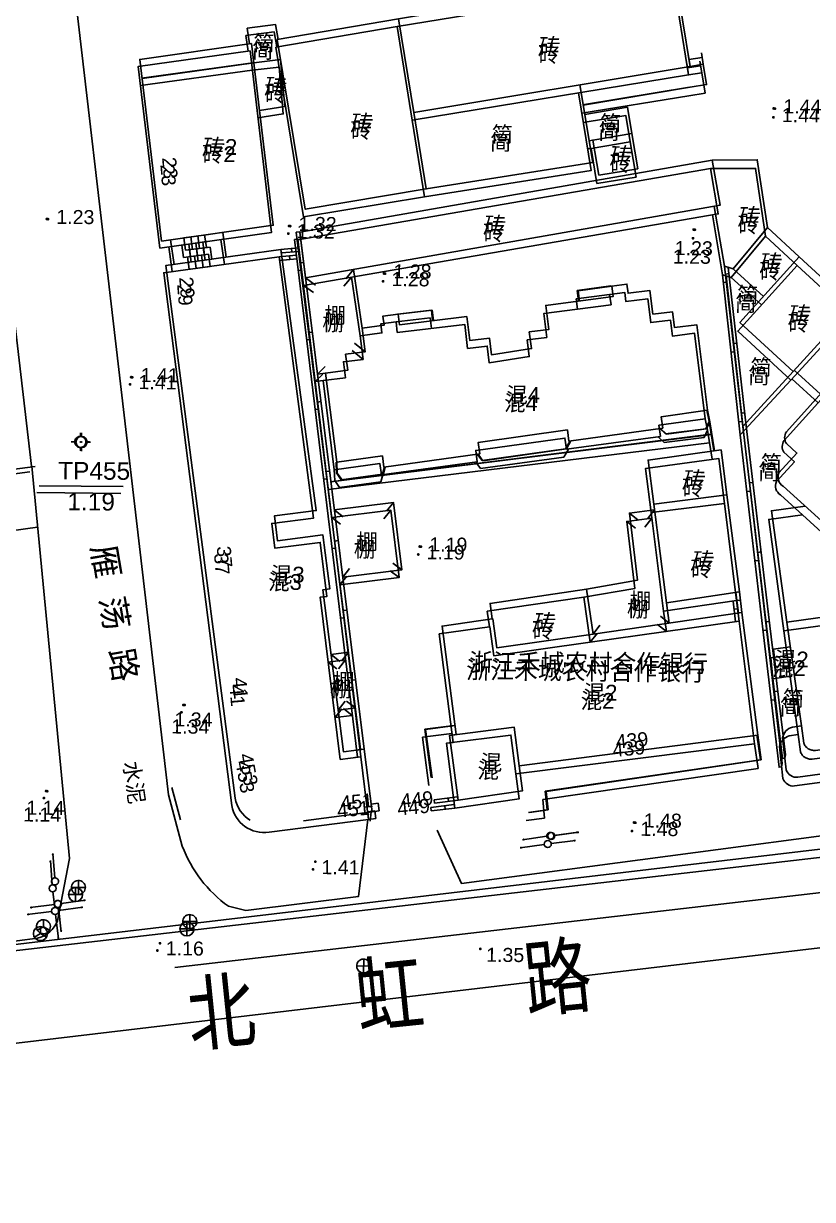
# Model space of a CAD drawing. Header units: millimetres. Extents: x 2463 to 59352, y -11079 to 11941.
# Drawn here: x 6388.3 to 6444.7, y 1627.3 to 1711.2 of the extents above; entities that cross this region are included whole.
import ezdxf
from ezdxf.enums import TextEntityAlignment as Align

# ---------------------------------------------------------------- set-up
doc = ezdxf.new("R2010")
doc.units = ezdxf.units.MM
doc.header["$LTSCALE"] = 10
for name, pattern in [('ACAD_ISO04W100', [30, 24, -3, 0, -3]), ('DASH', [0.35, 0.25, -0.1]), ('DASHDOT', [1, 0.5, -0.25, 0, -0.25]), ('X5', [3, 2, -1])]:
    doc.linetypes.add(name, pattern=pattern)
for name, color, linetype in [('1：500地形', 8, 'Continuous'), ('RD-侧石线', 5, 'Continuous'), ('RD-红线', 7, 'Continuous'), ('消防道路', 30, 'Continuous'), ('路名', 7, 'Continuous')]:
    doc.layers.add(name, color=color, linetype=linetype)
doc.layers.add('RD-中线', color=7, linetype='DASHDOT', lineweight=0, true_color=0xfe0b0b)
doc.styles.add('DIMST', font='', dxfattribs={"width": 0.8})
doc.styles.get("Standard").update_dxf_attribs({"font": 'arial.ttf'})
doc.styles.get('DIMST').set_extended_font_data('SimSun')
doc.linetypes.add('10422', pattern='A,2,[150,AAA.SHX,S=1,R=0,X=0,Y=1],2,[177,AAA.SHX,S=1,R=0,X=0,Y=0.8],1e-09', length=4.000000001)
doc.linetypes.add('444', pattern='A,4.5,[145,AAA.SHX,S=1,R=0,X=0,Y=1],4.5,-0.5,[146,AAA.SHX,S=1,R=0,X=0,Y=0],-0.5', length=10)

# ---------------------------------------------------------------- blocks, each defined once
blk = doc.blocks.new('110103100')
for p, q in [((-1.3, 0), (-0.8, 0)), ((0, 1.3), (0, 0.8000000000000002)), ((1.3, 0), (0.8000000000000002, 0)), ((0, -1.3), (0, -0.8))]:
    blk.add_line(p, q)
blk.add_circle((0, 0), 0.8)
blk.add_point((0, 0))
blk = doc.blocks.new('720100000')
at = {"const_width": 0.2}
blk.add_lwpolyline([(-0.1, 0, 1), (0.1, 0, 1)], format="xyb", close=True, dxfattribs=at)
blk = doc.blocks.new('520101003')
at = {"linetype": 'Continuous'}
blk.add_line((0.5, 0), (4, 0), dxfattribs=at)
at = {"linetype": 'Continuous', "const_width": 0.15, "flags": 128}
blk.add_lwpolyline([(3.774999999999999, 0, 1), (3.924999999999998, 0, 1)], format="xyb", close=True, dxfattribs=at)
blk = doc.blocks.new('520106000')
at = {"linetype": 'Continuous'}
blk.add_circle((0, 0), 0.5, dxfattribs=at)
blk = doc.blocks.new('510301000')
at = {"linetype": 'Continuous'}
blk.add_circle((0, 0), 0.5, dxfattribs=at)
blk = doc.blocks.new('544101000')
for p, q in [((-1, 0), (1, 0)), ((-9e-16, -1), (-9e-16, 1))]:
    blk.add_line(p, q)
blk.add_circle((0, 0), 1)
blk = doc.blocks.new('520105100')
for q in [(-0.8660254037844384, -0.4999999999999998), (0, 1), (0.8660254037844384, -0.5)]:
    blk.add_line((0, 0), q)
blk.add_circle((0, 0), 1)

msp = doc.modelspace()

# ---------------------------------------------------------------- linework, layer by layer
at = {"layer": '1：500地形', "color": 251, "linetype": 'Continuous'}
for p, q in [((6388.929111397507, 1679.624819639494), (6381.149904259919, 1745.797058757749)), ((6435.709534898198, 1708.358496081439), (6435.840119792354, 1707.539553596062)), ((6435.761386703847, 1708.033315808867), (6436.704262460205, 1708.183662601636)), ((6436.782995608375, 1707.68990038883), (6436.652410654557, 1708.508842873742)), ((6435.840119792354, 1707.539553596062), (6436.782995608375, 1707.68990038883)), ((6399.659807115126, 1695.394846660905), (6401.420995085822, 1695.639077519887)), ((6400.278198846705, 1694.57533518633), (6400.155030578639, 1695.463521229924)), ((6400.774264088688, 1694.637939328682), (6400.650253982489, 1695.532195798942)), ((6401.270329271125, 1694.700543471035), (6401.145477446002, 1695.60087036796)), ((6407.689613852855, 1695.784771243465), (6407.937924923348, 1695.813781861105)), ((6399.782133603499, 1694.512730567139), (6399.659807115126, 1695.394846660905)), ((6401.546315255315, 1694.735373393987), (6399.782133603499, 1694.512730567139)), ((6400.554184830953, 1694.610165108816), (6400.675301079262, 1693.736776386277)), ((6401.050250013273, 1694.672769251169), (6401.17058867324, 1693.804988255613)), ((6401.546315255315, 1694.735373393987), (6401.66587626716, 1693.873200125416)), ((6407.340466861469, 1694.618851539568), (6407.362767939079, 1694.369848282431)), ((6401.66587626716, 1693.873200125416), (6399.904460151361, 1693.630614473373)), ((6400.058119587748, 1694.547560490091), (6400.180013485342, 1693.66856451694)), ((6407.957997047955, 1693.582192786393), (6408.206308118506, 1693.611203404032)), ((6411.776699631098, 1693.104687956516), (6411.218394565427, 1692.45263458917)), ((6408.340274304532, 1692.511763700173), (6409.050203253895, 1692.007626041659)), ((6438.336169052609, 1692.719059253466), (6438.584661891424, 1692.746469130629)), ((6408.56277908935, 1688.618842309696), (6408.811090158679, 1688.647852450498)), ((6412.594518365544, 1687.237129494903), (6411.820417307756, 1687.86164604582)), ((6438.884370048561, 1687.749202705343), (6439.132862887434, 1687.776612582506)), ((6409.175680545946, 1685.655716897343), (6409.719313979704, 1686.179322570451)), ((6409.167561129581, 1683.655491356161), (6409.41587225962, 1683.684501973801)), ((6439.432571043408, 1682.779345680849), (6439.681063883503, 1682.806756034382)), ((6391.627164836364, 1651.612106560153), (6388.952599748593, 1679.624561969546)), ((6409.772343230581, 1678.692140879464), (6410.020654299793, 1678.721151020267)), ((6440.004403162429, 1677.812166035996), (6440.252731085029, 1677.841032128204)), ((6389.291712872657, 1677.729860865866), (6395.291439436291, 1677.672578702104)), ((6414.5815590781, 1676.473093465791), (6414.088216057486, 1675.843321689294)), ((6410.357298051795, 1675.958369446342), (6410.987252642955, 1675.465259484836)), ((6431.426661882755, 1675.670236843527), (6432.056616533462, 1675.177126882021)), ((6433.216121334031, 1675.895454086718), (6432.722778313475, 1675.265682309755)), ((6410.377125270696, 1673.728789926396), (6410.625436399629, 1673.757800067198)), ((6440.581727567334, 1672.845607815665), (6440.830055491157, 1672.874474384245)), ((6415.164618851299, 1671.65830772685), (6414.534846955883, 1672.151650866383)), ((6410.943924569207, 1671.144017944467), (6411.437034292177, 1671.773972476256)), ((6439.341062173453, 1669.431593418942), (6439.092708015787, 1669.402954369672)), ((6410.981907370473, 1668.765438972861), (6411.230218441024, 1668.794449590501)), ((6434.255857840444, 1667.813772410975), (6433.626085945029, 1668.307115550973)), ((6441.159051973462, 1667.879050071706), (6441.407379837679, 1667.907916640752)), ((6428.814023805522, 1667.04414831929), (6429.307133528493, 1667.674102851544)), ((6410.102987284861, 1665.634811442234), (6410.733435128439, 1665.142332493682)), ((6411.344933367016, 1665.786142056697), (6410.851823644103, 1665.156187524442)), ((6411.586593983202, 1663.802871712373), (6411.835000540801, 1663.831098637433)), ((6441.744080969862, 1662.913394612149), (6441.992360780396, 1662.94267138688)), ((6410.594754099411, 1661.66515613895), (6411.087233107626, 1662.295603922457)), ((6411.828752112082, 1661.81551786501), (6411.198797520979, 1662.308627826516)), ((6412.008539825301, 1658.817365626228), (6412.256850954176, 1658.846375767031)), ((6442.486618702214, 1658.144623903447), (6442.529089767633, 1658.390990126767)), ((6417.455730853517, 1655.004675619193), (6417.425076538786, 1655.252789237426)), ((6418.465568015092, 1655.129440435097), (6418.434913699139, 1655.377553576027)), ((6390.7757365694, 1647.172033046727), (6391.627164836364, 1651.612106560153)), ((6375.077888835078, 1644.07158192562), (6389.3578286914, 1645.931513169669))]:
    msp.add_line(p, q, dxfattribs=at)
at = {"layer": '1：500地形', "color": 8, "linetype": 'Continuous'}
for p, q in [((6435.812974257193, 1708.961676653364), (6435.94564750101, 1708.143069948424)), ((6436.888136738768, 1708.29582108453), (6436.755463495125, 1709.114427789469)), ((6435.865655271658, 1708.636629715451), (6436.80814450959, 1708.789380851091)), ((6435.94564750101, 1708.143069948424), (6436.888136738768, 1708.29582108453)), ((6407.825213985374, 1696.31652705174), (6408.07345028085, 1696.346170627401)), ((6399.796427906813, 1695.906123558414), (6401.556987196936, 1696.154845576157)), ((6399.921003873607, 1695.024322350399), (6399.796427906813, 1695.906123558414)), ((6400.416907801615, 1695.088191702851), (6400.291474569503, 1695.976060995255)), ((6400.91281172968, 1695.152061054838), (6400.786521232369, 1696.045998433028)), ((6401.40871565763, 1695.21593040729), (6401.281567895059, 1696.115935869404)), ((6401.684611899169, 1695.25146413304), (6399.921003873607, 1695.024322350399)), ((6400.196900115088, 1695.059856076614), (6400.32103549308, 1694.181173541938)), ((6400.692804043154, 1695.123725428601), (6400.816147494161, 1694.250648487248)), ((6401.188707971161, 1695.187594781053), (6401.311259495067, 1694.320123432559)), ((6401.684611899169, 1695.25146413304), (6401.80637149609, 1694.389598378335)), ((6407.479041869026, 1695.149720509426), (6407.501977944836, 1694.900774860178)), ((6401.80637149609, 1694.389598378335), (6400.045579840402, 1694.142521143314)), ((6408.099214033895, 1694.114640399703), (6408.347450329371, 1694.144283975829)), ((6408.484220243265, 1693.045189835486), (6409.1954326836, 1692.542864406836)), ((6411.91912210014, 1693.646876736433), (6411.362481940569, 1692.99340148911)), ((6438.47948869088, 1693.328989838605), (6438.727910807678, 1693.357033587881)), ((6408.716653300073, 1689.152848290169), (6408.964889595607, 1689.182491866761)), ((6412.751903558763, 1687.781423122977), (6411.976212201089, 1688.403963246272)), ((6439.040363682465, 1688.36054750288), (6439.288785799146, 1688.388591252622)), ((6409.337110325783, 1686.19129583601), (6409.879406473805, 1686.716286450048)), ((6409.334092566192, 1684.191056181566), (6409.582328861668, 1684.220699757692)), ((6439.601238673933, 1683.392105167155), (6439.849660790731, 1683.420148916897)), ((6409.951531832312, 1679.229264072032), (6410.199768127846, 1679.258907648624)), ((6389.473422444049, 1678.214751136844), (6395.473275586353, 1678.172771718708)), ((6440.18573786141, 1678.426399854832), (6440.433991320404, 1678.455899347906)), ((6414.766391807208, 1677.022490370442), (6414.274656620199, 1676.391462236532)), ((6410.543457288617, 1676.49699362822), (6411.174667534624, 1676.005492228438)), ((6431.613487534896, 1676.262599891872), (6432.244697780961, 1675.771098493022)), ((6433.402366712371, 1676.492380789836), (6432.910631525361, 1675.861352655926)), ((6410.568971098432, 1674.267471962963), (6410.817207393908, 1674.297115539555)), ((6440.775727715956, 1673.461330674012), (6441.023981174892, 1673.490830167086)), ((6411.142361067499, 1671.684154200722), (6411.633862466582, 1672.315364446846)), ((6415.361729907892, 1672.209207234793), (6414.730701773924, 1672.700942422152)), ((6439.543773911051, 1670.044162886106), (6439.295493559186, 1670.014890597091)), ((6411.186410364668, 1669.305679853895), (6411.434646660144, 1669.335323430021)), ((6434.462712375245, 1668.413377171271), (6433.831684241277, 1668.905112358165)), ((6429.022859001156, 1667.629876023513), (6429.514360400239, 1668.261086269637)), ((6441.365717570387, 1668.496261493192), (6441.613971029381, 1668.5257609858)), ((6410.315477894359, 1666.172820754238), (6410.947179746787, 1665.681951352284)), ((6411.557033969179, 1666.327318455447), (6411.065532570212, 1665.696108209324)), ((6411.803752207286, 1664.344670647644), (6412.052085926263, 1664.373531321418)), ((6441.963409703605, 1663.532114019041), (6442.211614036323, 1663.562024037708)), ((6410.81736783797, 1662.204432355595), (6411.308237239749, 1662.836134208255)), ((6412.050978345478, 1662.357941319589), (6411.419768099471, 1662.849442718905)), ((6412.238412335604, 1659.360257108119), (6412.486648631197, 1659.38990068378)), ((6442.718107895258, 1658.765252942108), (6442.759950503447, 1659.011726462637)), ((6417.695309990408, 1655.561472704523), (6417.664022997868, 1655.809507225995)), ((6418.704825642491, 1655.688812674378), (6418.67353865001, 1655.936847196315))]:
    msp.add_line(p, q, dxfattribs=at)
at = {"layer": '1：500地形', "color": 251, "linetype": 'Continuous', "flags": 128}
for points in [[(6479.926219319897, 1768.939484397304), (6473.950980164607, 1768.304478333221), (6456.94396551393, 1766.079743145388), (6429.992825131894, 1762.422879263648), (6400.635531645765, 1758.551977229194), (6394.933329657973, 1757.196354508289, 0.2615331130511184), (6387.959686822231, 1748.049514973891), (6398.703913337698, 1656.160752280039)], [(6398.703913337698, 1656.160752280039), (6399.685982194294, 1652.497209438478, 0.1467089283257595), (6402.984092893401, 1648.198526291066), (6404.22841065252, 1647.91163357569), (6412.280326306327, 1648.911807385162), (6412.935230511155, 1654.388841009122)]]:
    msp.add_lwpolyline(points, format="xyb", dxfattribs=at)
at = {"layer": '1：500地形', "color": 8, "linetype": 'Continuous', "flags": 128}
for points in [[(6415.135244717561, 1711.549256745149), (6434.861426262507, 1714.832819518057), (6435.94564750101, 1708.143069948424), (6416.219535350772, 1704.859079002757)], [(6404.486107725565, 1709.75088210486), (6404.327955236631, 1710.87035208976), (6406.353836749944, 1711.132184277643), (6406.537171621023, 1710.068585140054)], [(6404.788597433801, 1708.39415814018), (6406.702820091365, 1708.627391003893), (6407.012910673484, 1705.280429791082), (6405.196181084701, 1705.001731184666)], [(6436.888136738768, 1708.29582108453), (6437.123340608467, 1706.844590531551), (6435.965249864183, 1706.656896422972)], [(6416.219535350772, 1704.859079002757), (6417.104026602845, 1699.401682705507), (6429.002532937537, 1701.290480207541), (6428.079725100282, 1706.833556054515)], [(6428.43150564717, 1704.720498303306), (6431.477929540766, 1705.227665068471), (6431.792003887678, 1703.349013864883)], [(6429.00150252713, 1702.882495710515), (6428.74429787163, 1702.841633652692)], [(6441.46835765787, 1696.648148568702), (6440.745183611203, 1701.48532670213), (6437.528954477895, 1701.463828747981)], [(6439.016595368304, 1693.68923007127), (6438.415995423771, 1693.89143715974), (6437.668732809749, 1698.157399632391)], [(6402.829250348763, 1694.533130452392), (6402.579731063715, 1696.299333137349)], [(6407.825213985374, 1696.31652705174), (6412.421288896965, 1659.382095636223)], [(6408.07345028085, 1696.346170627401), (6412.669525192441, 1659.411739211884)], [(6443.733825949226, 1694.563247031421), (6441.46835765787, 1696.648148568702), (6439.016595368304, 1693.68923007127), (6441.185962581339, 1691.734956956823)], [(6399.101453717305, 1694.007462648564), (6398.852069418093, 1695.772709846851)], [(6407.964840316245, 1695.194478512165), (6406.734543732457, 1695.081127763615)], [(6407.995727644216, 1694.946265434735), (6406.767978427264, 1694.833149382268)], [(6438.415995423771, 1693.89143715974), (6439.707012064844, 1682.455124553648), (6441.402239025485, 1668.188914595527), (6442.540196920951, 1658.745721659978), (6442.718107895258, 1658.765252942108)], [(6438.677523056891, 1693.803387299069), (6439.955351986138, 1682.483896422555), (6441.650468090987, 1668.218619372585), (6442.759950503447, 1659.011726462637)], [(6411.921418190906, 1693.647278939263), (6412.537862773434, 1689.468316127901)], [(6409.907254204127, 1686.262243833748), (6409.337110325783, 1686.19129583601)], [(6439.707012064844, 1682.455124553648), (6443.306670922642, 1686.380248611682)], [(6445.251910249617, 1684.754902319872), (6443.383371183505, 1686.463883770053)], [(6433.35056592533, 1676.895657781401), (6432.945986561275, 1680.04536955746), (6438.167232258451, 1680.77685665235), (6438.583790510866, 1677.567863629089)], [(6410.543457288617, 1676.49699362822), (6414.766391807208, 1677.022490370442), (6415.361729907892, 1672.209207234793), (6411.142361067499, 1671.684154200722)], [(6428.559521006044, 1670.84683462361), (6432.203056669359, 1671.482357927487), (6431.613487534896, 1676.262599891872), (6433.402366712371, 1676.492380789836)], [(6421.823989581057, 1668.714607268461), (6421.664196272586, 1669.82405320963), (6428.559521006044, 1670.84683462361), (6429.022859001156, 1667.629876023513)], [(6439.400463590779, 1669.124560631235), (6439.226863662394, 1670.596992485114)], [(6439.647991838488, 1669.160212082212), (6439.474295292721, 1670.633463421726)], [(6434.253783701484, 1669.863970260956), (6434.462712375245, 1668.413377171271)], [(6419.37783607733, 1655.77370598808), (6418.776168750805, 1660.397028757148), (6419.251021663515, 1660.458824892883), (6418.243742368797, 1668.198944877257), (6421.823989581057, 1668.714607268461), (6421.852467262275, 1668.718708903883), (6422.151828398028, 1666.640242664964), (6429.022859001156, 1667.629876023513), (6439.647991838488, 1669.160212082212)], [(6439.647991838488, 1669.160212082212), (6440.776889654897, 1660.423099817597), (6423.743006052946, 1658.222199404036), (6423.973593319215, 1656.437567700521), (6419.37783607733, 1655.77370598808)], [(6410.315477894359, 1666.172820754238), (6411.557033969179, 1666.327318455447)], [(6443.311413801248, 1665.239911203627), (6442.063400007233, 1665.065212280379), (6441.915828763422, 1666.55628126802), (6443.10386684575, 1666.722584697773)], [(6412.050978345478, 1662.357941319589), (6410.81736783797, 1662.204432355595)], [(6418.776168750805, 1660.397028757148), (6423.385059313356, 1660.992530603782), (6423.743006052247, 1658.222199404036)], [(6417.664022997868, 1655.809507225995), (6419.34654908479, 1656.021740509552)], [(6417.695309990408, 1655.561472704523), (6419.37783607733, 1655.77370598808)]]:
    msp.add_lwpolyline(points, dxfattribs=at)
at = {"layer": '1：500地形', "color": 251, "linetype": 'Continuous', "flags": 128}
for points in [[(6415.03847228116, 1710.998807068803), (6434.772964477104, 1714.232046956551), (6435.840119792354, 1707.539553596062), (6416.105695928478, 1704.305885331129)], [(6404.384783132091, 1709.227599188574), (6404.229486416358, 1710.347468890604), (6406.256029156068, 1710.604133343213), (6406.436650657708, 1709.540069830027)], [(6404.683811476252, 1707.870108137262), (6406.598622769206, 1708.098457852733), (6406.900175856108, 1704.750716860761), (6405.082741343331, 1704.476652589981)], [(6436.782995608375, 1707.68990038883), (6437.014497302154, 1706.238074982894), (6435.85593158033, 1706.053335066308)], [(6416.105695928478, 1704.305885331129), (6416.976265042586, 1698.846250953507), (6428.87955010569, 1700.704694937338), (6427.970883075644, 1706.250106214435)], [(6428.317273035444, 1704.136158247833), (6431.364980574786, 1704.635553404578), (6431.674262355869, 1702.756107216124)], [(6428.88258015775, 1702.296707691514), (6428.625272172592, 1702.256501751841)], [(6441.333493913497, 1696.030583874212), (6440.622659579067, 1700.869590584543), (6437.406386024175, 1700.85629586259)], [(6438.874192800171, 1693.077928305027), (6438.274110517204, 1693.281666766741), (6437.537730814745, 1697.549521039595)], [(6402.689117840464, 1694.014122770523), (6402.444104125929, 1695.780956092645)], [(6407.689613852855, 1695.784771243465), (6412.191471511704, 1658.838737543096)], [(6407.937924923348, 1695.813781861105), (6412.439782582196, 1658.867748160736)], [(6443.593637207437, 1693.939910977968), (6441.333493913497, 1696.030583874212), (6438.874192800171, 1693.077928305027), (6441.038568487247, 1691.118128727545)], [(6398.959992630962, 1693.497964421642), (6398.715111450789, 1695.26384229295)], [(6407.826377883992, 1694.662370241136), (6406.595796227079, 1694.552157610544)], [(6407.856632030134, 1694.41407932004), (6406.628598296289, 1694.304095182923)], [(6411.778996754178, 1693.1050844685), (6412.384780733179, 1688.924562826176)], [(6438.274110517204, 1693.281666766741), (6439.535954295456, 1681.842098312341), (6441.194789410425, 1667.571611245052), (6442.308658449825, 1658.12554655539), (6442.486618702214, 1658.144623903447)], [(6438.535412746745, 1693.192949975264), (6439.784366823822, 1681.870237007161), (6441.443093426615, 1667.600682916474), (6442.529089767633, 1658.390990126767)], [(6409.746003581766, 1685.725210558046), (6409.175680545946, 1685.655716897343)], [(6439.535954295456, 1681.842098312341), (6443.145612612863, 1685.758028673363)], [(6445.086700105081, 1684.127726502606), (6443.222525914114, 1685.841467787401)], [(6433.165349310586, 1676.298862209898), (6432.76880466394, 1679.449595418648), (6437.991899038114, 1680.167763444484), (6438.400271307824, 1676.957718104944)], [(6410.357298051795, 1675.958369446342), (6414.5815590781, 1676.473093465791), (6415.164618851299, 1671.65830772685), (6410.943924569207, 1671.144017944467)], [(6428.358892234597, 1670.262278252636), (6432.004036963483, 1670.888506437541), (6431.426661882755, 1675.670236843527), (6433.216121334031, 1675.895454086718)], [(6421.617944405445, 1668.147236821131), (6421.460981336279, 1669.257086728123), (6428.358892234597, 1670.262278252636), (6428.814023805522, 1667.04414831929)], [(6439.195406878514, 1668.512359814142), (6439.025562994679, 1669.985229375661)], [(6439.443025263465, 1668.54737991456), (6439.273086820702, 1670.021069405955)], [(6434.050629631472, 1669.264893776626), (6434.255857840444, 1667.813772410975)], [(6419.138792769607, 1655.212616978568), (6418.548919320778, 1659.837459221837), (6419.023928281242, 1659.898044039384), (6418.036393680815, 1667.640707630087), (6421.617944405445, 1668.147236821131), (6421.646432468408, 1668.151265877654), (6421.940491428455, 1666.072043110506), (6428.814023805522, 1667.04414831929), (6439.443025263465, 1668.54737991456)], [(6439.443025263465, 1668.54737991456), (6440.549635153178, 1659.807416791917), (6423.510193503318, 1657.64996872319), (6423.736228237134, 1655.864754658547), (6419.138792769607, 1655.212616978568)], [(6443.096436455178, 1664.617748167255), (6441.84798112701, 1664.446232633554), (6441.704213388295, 1665.937673441489), (6442.892671756303, 1666.100946029072)], [(6410.102987284861, 1665.634811442234), (6411.344933367016, 1665.786142056697)], [(6417.890650091316, 1653.632460788247), (6419.619424654609, 1649.829782980849), (6463.835396106502, 1655.690919434075), (6463.911346821204, 1657.96841534542), (6468.772996665592, 1659.24988921255), (6468.501380079748, 1661.951658493263)], [(6411.828752112082, 1661.81551786501), (6410.594754099411, 1661.66515613895)], [(6418.548919320778, 1659.837459221837), (6423.159313714221, 1660.42120378919), (6423.510193503318, 1657.64996872319)], [(6417.425076538786, 1655.252789237426), (6419.108138453712, 1655.460730119963)], [(6417.455730853517, 1655.004675619193), (6419.138792769607, 1655.212616978568)], [(6390.450687985956, 1649.233071591128), (6390.576432295175, 1648.114136614726)]]:
    msp.add_lwpolyline(points, dxfattribs=at)
at = {"layer": '1：500地形', "color": 8, "linetype": 'Continuous', "flags": 128}
for points in [[(6406.466312500388, 1710.05637100095), (6408.469672866197, 1697.95205808187), (6417.104026602845, 1699.401682705507), (6416.219535350772, 1704.859079002757), (6415.135024495919, 1711.55061553361)], [(6398.208537659581, 1695.681795262155), (6396.651190570587, 1708.644008615875), (6404.623265586824, 1709.770259004441), (6406.180612675818, 1696.80804564979)], [(6429.421120673915, 1700.3725290614), (6432.211459787943, 1700.840017701854), (6431.792003887678, 1703.349013864883), (6429.00150252713, 1702.882495710515)], [(6408.078567759339, 1696.305046154541), (6437.528954477895, 1701.463828747981), (6438.09505568506, 1698.232078007777), (6408.484220243265, 1693.045189835486)], [(6447.58027119373, 1691.040248879121), (6443.306670922642, 1686.380248611682), (6439.503869884387, 1689.867727284674), (6443.733825949226, 1694.563247031421)], [(6437.200958732372, 1683.599686344509), (6436.426636814927, 1689.702253310365), (6434.836792157877, 1689.500526468159), (6434.692158251741, 1690.640411673003), (6433.292719648018, 1690.462844431755), (6433.078678862572, 1692.149737436679), (6431.517165635627, 1691.951605417189), (6431.433846666101, 1692.608256842364), (6430.350816667518, 1692.464830826857), (6430.449552265143, 1691.719264455494), (6425.643031511021, 1691.082735345122), (6425.86861998556, 1689.379285075591), (6424.468787435182, 1689.193904794176), (6424.626029287088, 1688.006549477001), (6421.757408857027, 1687.567458077223), (6421.613127777209, 1688.756457917281), (6420.211356416725, 1688.586357738246), (6420.00436223313, 1690.2921673375), (6415.191184303754, 1689.708104593103), (6415.100587058494, 1690.454703596775), (6414.016057030911, 1690.323099572101), (6414.099376000262, 1689.666448146925), (6412.537862773434, 1689.468316127901), (6412.751903558763, 1687.781423122977), (6411.352464954982, 1687.603855881263), (6411.497098861119, 1686.463970676419), (6409.907254204127, 1686.262243833748), (6410.719347617096, 1679.88887595607), (6413.972821879755, 1680.344778206088), (6414.085970281654, 1679.537312541046), (6420.9307854893, 1680.487445569486), (6420.816398025929, 1681.303753599879), (6427.187419293188, 1682.196510910411), (6427.299457792922, 1681.396965886821), (6434.001039247583, 1682.336043875088), (6433.889000747849, 1683.135588898678)], [(6438.583790510866, 1677.567863629089), (6439.474295292721, 1670.633463421726), (6434.253783701484, 1669.863970260956), (6433.35056592533, 1676.895657781401)], [(6413.234864289903, 1654.941665352677), (6413.738460679919, 1655.025143949204), (6413.673170550699, 1655.555613739771), (6413.165339855217, 1655.491387385764)]]:
    msp.add_lwpolyline(points, close=True, dxfattribs=at)
at = {"layer": '1：500地形', "color": 251, "linetype": 'Continuous', "flags": 128}
for points in [[(6406.365760648014, 1709.528036526759), (6408.338242112981, 1697.418653340434), (6416.976265042586, 1698.846250953507), (6416.105695928478, 1704.305885331129), (6415.038255555586, 1711.00016614318)], [(6398.071349878011, 1695.174568997585), (6396.547068346672, 1708.14071246272), (6404.521989991395, 1709.24662599003), (6406.046271523957, 1696.280483002198)], [(6429.295795245767, 1699.78567922663), (6432.087317590458, 1700.24604953209), (6431.674262355869, 1702.756107216124), (6428.88258015775, 1702.296707691514)], [(6407.942937534392, 1695.772644418181), (6437.406386024175, 1700.85629586259), (6437.964242725198, 1697.623112104722), (6408.340274304532, 1692.511763700173)], [(6447.431084463346, 1690.407113986445), (6443.145612612863, 1685.758028673363), (6439.351718871711, 1689.255195234326), (6443.593637207437, 1693.939910977968)], [(6437.032828394937, 1682.993048215174), (6436.27407376611, 1689.097570125368), (6434.683719766823, 1688.899899047223), (6434.541993652967, 1690.040149510261), (6433.142106695015, 1689.86615211459), (6432.93236906265, 1691.553585445863), (6431.370355546331, 1691.359436926321), (6431.288711690433, 1692.016298869979), (6430.205319366391, 1691.875635234994), (6430.302153100873, 1691.129819799104), (6425.494024465881, 1690.505551692453), (6425.715267528461, 1688.801531816256), (6424.314966680688, 1688.61972248776), (6424.469179667563, 1687.431969961506), (6421.599448649127, 1687.000196203478), (6421.458200604686, 1688.189560298697), (6420.055999976556, 1688.023035704047), (6419.853357160437, 1689.729367836268), (6415.038705242247, 1689.157583165803), (6414.950012511023, 1689.904410860856), (6413.865150333879, 1689.775573289842), (6413.946794249439, 1689.118711345718), (6412.384780733179, 1688.924562826176), (6412.594518365544, 1687.237129494903), (6411.194631407592, 1687.063132099231), (6411.336357521448, 1685.922881636658), (6409.746003581766, 1685.725210558046), (6410.541838859472, 1679.349792222847), (6413.79646533754, 1679.797394552157), (6413.90755393429, 1678.989643340819), (6420.75477019491, 1679.922315275186), (6420.642465107465, 1680.738912130129), (6427.015742652033, 1681.615417251718), (6427.125741536353, 1680.815589149372), (6433.829696317758, 1681.737571251468), (6433.719697493043, 1682.537399353349)], [(6438.400271307824, 1676.957718104944), (6439.273086820702, 1670.021069405955), (6434.050629631472, 1669.264893776626), (6433.165349310586, 1676.298862209898)], [(6412.993718793996, 1654.396246712078), (6413.497526456749, 1654.478440351208), (6413.433589531547, 1655.00907496119), (6412.925596694027, 1654.946144032181)]]:
    msp.add_lwpolyline(points, close=True, dxfattribs=at)
at = {"layer": '1：500地形', "color": 8, "linetype": 'X5', "extrusion": (-0.02249646185367215, 0.003258727077910039, 0.9997416115686583), "flags": 128}
for points, elevation in [([(-2608.931097808344, 6092.19816391602), (-2606.697185962411, 6084.463534934127)], -133.7636578708428), ([(-2596.830903469014, 6119.779966209314), (-2596.159847891498, 6117.450740069322), (-2595.447768687296, 6117.652051735162)], -133.7636578708444), ([(-2592.655270503774, 6104.975432986456), (-2593.296016466067, 6107.340109539292), (-2592.570117349338, 6107.536803217395)], -133.7636578708428), ([(-2587.282116779748, 6124.679812864615), (-2586.945163800227, 6125.165050349531), (-2587.718159125251, 6127.948616987281), (-2588.256750988165, 6128.106613207691), (-2589.039364854184, 6127.830255584296)], -133.763657870845), ([(-2583.593790147915, 6112.060340850515), (-2583.181079215259, 6112.470894322408), (-2584.86363011166, 6118.245334856531), (-2585.477740842269, 6118.476829196651)], -133.7636578708429), ([(-2581.57048768408, 6102.15416330334), (-2580.814135537255, 6102.298705441594), (-2580.382175145606, 6102.70241352917), (-2581.203112725509, 6105.570227067295), (-2581.731582630783, 6105.627567797724)], -133.7636578708453), ([(-2566.614822099186, 6134.691839017956), (-2564.892040704285, 6135.203644475817), (-2560.468881772368, 6120.314909321375), (-2559.178035185229, 6120.639052945423), (-2556.966255157644, 6113.044799913712), (-2563.616958119058, 6111.164853075), (-2564.189584678719, 6113.207926767151)], -133.7636578708446)]:
    msp.add_lwpolyline(points, dxfattribs=dict(at, elevation=elevation))
at = {"layer": '1：500地形', "color": 8, "linetype": 'X5', "flags": 128}
for points in [[(6404.788597433801, 1708.39415814018), (6396.813609154111, 1707.292155618203)], [(6430.350816667518, 1692.464830826857), (6427.949447576511, 1692.134624091332), (6428.046596328002, 1691.401040217263)], [(6415.100587058494, 1690.454703596775), (6417.532695203643, 1690.749831633997), (6417.623292449136, 1690.003232631256)], [(6433.831139419026, 1682.312236182746), (6434.26305921926, 1681.90920018673), (6437.128689819396, 1682.275159560033), (6437.362266433689, 1682.785537816939), (6437.200958732372, 1683.599686344509)], [(6420.813260855766, 1680.471131902543), (6421.160407439778, 1680.003827166633), (6427.116411790515, 1680.841176062711), (6427.433553701996, 1681.415756454115)], [(6410.719347617096, 1679.88887595607), (6410.753966275983, 1679.119614915346), (6411.091578586349, 1678.63424090704), (6414.047458860297, 1679.035569707286), (6414.179968609564, 1679.550360506755)], [(6440.776889654897, 1660.423099817597), (6441.036430987386, 1658.644741345552), (6425.667383938709, 1656.401716099475), (6425.803123927997, 1655.077733978518), (6417.970234416864, 1653.977510406525), (6417.063149311378, 1660.829024589975), (6419.167210966089, 1661.10284175899)]]:
    msp.add_lwpolyline(points, dxfattribs=at)
at = {"layer": '1：500地形', "color": 251, "linetype": 'X5', "flags": 128}
for points in [[(6404.683811476252, 1707.870108137262), (6396.706038468898, 1706.78844971059)], [(6430.205319366391, 1691.875635234994), (6427.80311592555, 1691.551554420386), (6427.898393316633, 1690.817725012434)], [(6414.950012511023, 1689.904410860856), (6417.382865467373, 1690.193334733491), (6417.471558198538, 1689.446507038438)], [(6433.659736322154, 1681.714196925872), (6434.090626760184, 1681.310061010421), (6436.95718147894, 1681.668710221891), (6437.192059034105, 1682.178491054457), (6437.032828394937, 1682.993048215174)], [(6420.637204365836, 1679.906301375368), (6420.983157916258, 1679.438112469279), (6426.941278555578, 1680.260268125572), (6427.259884939152, 1680.83403736109)], [(6410.541838859472, 1679.349792222847), (6410.574495412091, 1678.580445278791), (6410.910868627749, 1678.094211817608), (6413.867762916345, 1678.488000283838), (6414.001585203079, 1679.002451273502)], [(6440.549635153178, 1659.807416791917), (6440.804639864278, 1658.028402062022), (6425.429921891513, 1655.824583152198), (6425.562284592046, 1654.500258995109), (6417.726614447167, 1653.420016975962), (6416.837007242519, 1660.273822597583), (6418.941760435324, 1660.542272541561)]]:
    msp.add_lwpolyline(points, dxfattribs=at)
at = {"layer": '1：500地形', "color": 8, "linetype": '10422', "extrusion": (-0.02249646185367215, 0.003258727077910039, 0.9997416115686583), "elevation": -133.7636578708441, "flags": 128}
msp.add_lwpolyline([(-2611.681257884198, 6123.301834994986), (-2609.325914997098, 6115.918985050294)], dxfattribs=at)
at = {"layer": '1：500地形', "color": 8, "linetype": '10422', "flags": 128}
msp.add_lwpolyline([(6435.965249864183, 1706.656896422972), (6428.320998647165, 1705.38428620983)], dxfattribs=at)
at = {"layer": '1：500地形', "color": 251, "linetype": '10422', "flags": 128}
msp.add_lwpolyline([(6435.85593158033, 1706.053335066308), (6428.208459419753, 1704.800225862191)], dxfattribs=at)
at = {"layer": '1：500地形', "color": 8, "linetype": 'Continuous', "flags": 128}
msp.add_lwpolyline([(6450.823988201419, 1670.741462313925), (6450.823988201419, 1670.741462313925, 0.1870221462139045), (6452.19589648393, 1670.715846180805), (6467.456450555563, 1687.566098770947, 0.3018333959989524), (6467.350086069522, 1688.51486617921), (6457.84770053279, 1697.211563145165, 0.4426301146232873), (6456.347925620708, 1697.106053842586), (6442.829311862793, 1682.058269451727, 0.3067305250357053), (6442.82554664041, 1681.234275627305), (6443.580279796939, 1680.543534810078), (6442.293866498252, 1679.137944253982, 0.3854717970318914), (6442.593516325027, 1678.18737563992)], format="xyb", close=True, dxfattribs=at)
at = {"layer": '1：500地形', "color": 251, "linetype": 'Continuous', "flags": 128}
for points in [[(6450.623018297922, 1670.10012029985), (6450.623018297922, 1670.10012029985, 0.1870221462139045), (6451.994856740146, 1670.071004938689), (6467.298338246504, 1686.882280394324, 0.3018333959989524), (6467.194393957006, 1687.831315713358), (6457.714220513679, 1696.552220888791, 0.4426301146232873), (6456.214181330901, 1696.450537091476), (6442.657231765073, 1681.437281333265, 0.3067305250357053), (6442.651364922147, 1680.613299589028), (6443.404333895627, 1679.920635911059), (6442.114339768044, 1678.518331014906, 0.3854717970318914), (6442.411564176002, 1677.567001095396)], [(6406.595796227079, 1694.552157610544), (6398.365599803774, 1693.418680081033), (6403.220852369357, 1655.399594024644, 0.410356906485308), (6405.886561809837, 1653.496374414191), (6412.993718793996, 1654.396246712078), (6412.43941159631, 1658.870742713456), (6410.963579238831, 1658.687914184649), (6409.530071136049, 1670.259523052611), (6410.013601760003, 1670.319423505925), (6409.536979321072, 1674.166830168926), (6406.291575938087, 1673.76478453016), (6406.072595001171, 1675.532449378055), (6409.061862627832, 1675.902764239703), (6406.595796227079, 1694.552157610544)]]:
    msp.add_lwpolyline(points, format="xyb", close=True, dxfattribs=at)
at = {"layer": '1：500地形', "color": 8, "linetype": 'Continuous', "flags": 128}
msp.add_lwpolyline([(6408.350128433116, 1654.310522307531), (6413.234864289903, 1654.941665352677), (6412.669146572271, 1659.414732920361), (6411.193785295562, 1659.228141056263), (6409.7307681689, 1670.796056029742), (6410.214144428466, 1670.857189583015), (6409.727710628564, 1674.703367965185), (6406.48334321115, 1674.293046390527), (6406.259854522681, 1676.060146790353), (6409.248167906628, 1676.438084704225), (6406.734543732457, 1695.081127763615), (6398.507265060764, 1693.92666223541), (6403.45947059538, 1655.920083524548, 0.2147939826463795), (6404.536957663166, 1654.337202075758, 0.2147939826463795)], format="xyb", dxfattribs=at)
at = {"layer": '1：500地形', "color": 8, "linetype": 'Continuous'}
msp.add_lwpolyline([(6442.857337415191, 1668.483741115202), (6443.89452215165, 1661.074303023872), (6443.259845009046, 1660.979741272406, 0.3135027767493914), (6442.557565665893, 1660.227636409347), (6442.809324576841, 1657.934357744996, 0.347311889943579), (6443.646899150483, 1657.412945918628), (6465.829889861257, 1660.439761208259, 0.1808294988188815), (6467.290075976374, 1661.071614334714), (6466.931202471229, 1666.37925513031), (6475.967820670661, 1673.868213103042), (6479.80828587324, 1673.778340821043), (6479.80828587324, 1673.778340821043, 0.3869962023533056), (6481.016287495879, 1674.631909845286), (6481.64795123329, 1693.590954413061, 0.420518844020147), (6480.847960558925, 1694.595576193073), (6478.973468225538, 1694.674693145678), (6478.973468225538, 1694.674693145678, 0.324821858396099), (6478.118542455692, 1693.973657534812), (6478.067941440417, 1693.745005972107), (6471.566136102165, 1693.938501041737, 0.4490429472153008), (6470.521115962796, 1692.938788128906), (6470.117628747046, 1677.486495608353), (6466.013675214113, 1671.712908482068), (6442.857337415191, 1668.483741115202)], format="xyb", dxfattribs=at)
at = {"layer": '1：500地形', "color": 251, "linetype": 'Continuous'}
for points in [[(6479.210209683604, 1693.94461228082), (6478.833449111409, 1693.961477150564), (6478.833449111409, 1693.961477150564, 0.324821858396099), (6477.97673810032, 1693.262624052708), (6477.925554067102, 1693.034102684707), (6471.424263384049, 1693.244180128799, 0.4490429472153008), (6470.376696880123, 1692.247135898919), (6469.933799435881, 1676.795922726282), (6465.81513357672, 1671.032821663544), (6442.650635050059, 1667.862725268938)], [(6442.650635050059, 1667.862725268938), (6443.668918434794, 1660.450666028895), (6443.034002150556, 1660.357723475789, 0.3135027767493914), (6442.329806801137, 1659.607412298565), (6442.575715852641, 1657.313498654292, 0.347311889943579), (6443.411957838312, 1656.78995224543), (6465.602596379498, 1659.760179768205, 0.1808294988188815), (6467.064389288224, 1660.388306612969), (6466.719054196003, 1665.696845471282), (6475.774743818301, 1673.162730930728), (6479.010993847829, 1673.078738947288)]]:
    msp.add_lwpolyline(points, format="xyb", dxfattribs=at)
at = {"layer": '1：500地形', "color": 251, "linetype": '444', "flags": 128}
for points in [[(6437.192059034105, 1682.178491054457), (6437.52565474107, 1680.103655490448)], [(6437.337507268445, 1681.273859405779), (6410.113806719341, 1677.956663991679)]]:
    msp.add_lwpolyline(points, dxfattribs=at)
at = {"layer": '1：500地形', "color": 8, "linetype": '444', "extrusion": (-0.02249646185367215, 0.003258727077910039, 0.9997416115686583), "flags": 128}
for points, elevation in [([(-2588.256750988165, 6128.106613207691), (-2586.252778503746, 6128.73932423219)], -133.7636578708441), ([(-2587.383016073637, 6128.382476133464), (-2580.129820726501, 6101.93394469874)], -133.7636578708453)]:
    msp.add_lwpolyline(points, dxfattribs=dict(at, elevation=elevation))
at = {"layer": '1：500地形', "color": 8, "linetype": '444', "flags": 128}
for points in [[(6437.362266433689, 1682.785537816939), (6437.701152972733, 1680.711559785885)], [(6437.510021457014, 1681.881280382519), (6410.294870078769, 1678.49466064375)]]:
    msp.add_lwpolyline(points, dxfattribs=at)
at = {"layer": '1：500地形', "color": 251, "linetype": 'Continuous'}
msp.add_lwpolyline([(6443.975553694445, 1676.144826597889), (6441.56851015668, 1675.815419135039), (6442.650635050059, 1667.862725268938)], dxfattribs=at)
at = {"layer": '1：500地形', "color": 8, "linetype": 'Continuous'}
msp.add_lwpolyline([(6444.161128035312, 1676.769194385857), (6441.754932515179, 1676.433648751938), (6442.857337415191, 1668.483741115202)], dxfattribs=at)
at = {"layer": '1：500地形', "color": 8, "linetype": 'X5', "flags": 128}
msp.add_lwpolyline([(6443.89452215165, 1661.074303023872), (6444.061776640565, 1659.852641829179, 0.347311889943579), (6444.899351214206, 1659.331230003276), (6467.201990723757, 1662.37437108148)], format="xyb", dxfattribs=at)
at = {"layer": '1：500地形', "color": 251, "linetype": 'X5', "flags": 128}
msp.add_lwpolyline([(6443.668918434794, 1660.450666028895), (6443.833056441132, 1659.228582151589, 0.347311889943579), (6444.669298426861, 1658.705035741796), (6466.979627011142, 1661.691283592843)], format="xyb", dxfattribs=at)
at = {"layer": '1：500地形', "color": 7, "linetype": 'Continuous', "flags": 128}
for points in [[(6398.940604863195, 1656.669718431664), (6399.562828095195, 1654.37200477196)], [(6413.099556096569, 1654.2772917928), (6413.176395099292, 1654.934110712149)]]:
    msp.add_lwpolyline(points, dxfattribs=at)
at = {"layer": '1：500地形', "color": 251, "linetype": 'Continuous'}
msp.add_arc((6388.888343238128, 1647.898723316268), 2.022457110345974, 283.4229181571883, 338.9412238762984, dxfattribs=at)
at = {"layer": 'RD-中线', "color": 7, "linetype": 'ACAD_ISO04W100', "lineweight": -3, "ltscale": 2, "flags": 128}
msp.add_lwpolyline([(6516.079881622371, 1644.712316496652), (6486.623252873515, 1650.13718360372), (6293.485366759445, 1627.275725871214)], dxfattribs=at)
at = {"layer": 'RD-侧石线', "color": 0, "linetype": 'ByBlock', "ltscale": 0.09, "flags": 128}
msp.add_lwpolyline([(6469.137617299655, 1651.944821453077), (6399.151893610981, 1643.841736466047)], dxfattribs=at)
at = {"layer": 'RD-红线', "color": 251, "linetype": 'ByBlock'}
msp.add_line((6379.071204710375, 1644.033455928211), (6468.850083188359, 1654.428231161442), dxfattribs=at)
at = {"layer": 'RD-红线'}
msp.add_lwpolyline([(6095.082381622373, 1810.522110730764), (6254.611505617593, 1687.606597387121), (6307.273520920748, 1645.061656200682), (6306.953446319067, 1645.320240211096), (6326.525127276518, 1638.235452398547), (6329.652781660059, 1638.605668412876), (6466.937623961801, 1654.855880542547), (6469.08364808545, 1655.109902375732), (6480.10959496032, 1667.180990781524), (6480.168760211413, 1669.341186630429), (6482.717422331423, 1762.395964802598, 0.01922816686001521), (6482.553167865351, 1777.233690449391), (6478.674665673376, 1855.48969294306)], format="xyb", dxfattribs=at)
at = {"layer": '消防道路', "color": 251, "linetype": 'DASH', "ltscale": 10}
msp.add_line((6314.474391457656, 1665.157623524201), (6389.342050157053, 1675.250897802767), dxfattribs=at)
at = {"layer": '消防道路', "linetype": 'DASH', "ltscale": 10}
for points in [[(6322.522941242993, 1785.249562749994), (6324.287631537505, 1771.291837842558, -0.4135036316503539), (6313.052191024328, 1756.767878028453), (6260.152476635851, 1749.949366046005, 0.4140634094825423), (6252.376269255214, 1739.877248869632), (6255.459841525795, 1715.857005474512, 0.1932515749096491), (6258.73075755223, 1710.002137944923), (6306.752165066924, 1671.206607143749, 0.2213805043858709), (6313.939966686974, 1669.121761480235), (6388.807625326708, 1679.215035758802)], [(6318.554532644544, 1784.747832547762), (6320.319222939057, 1770.790107640327, -0.4135036316535867), (6312.540841045296, 1760.735058538505), (6259.641126656819, 1753.916546556056, 0.4140634094798531), (6248.408827107081, 1739.367932856903), (6251.492399377605, 1715.347689461783, 0.1932515749097169), (6256.217055860239, 1706.890658585709), (6304.184104380636, 1668.139043324516, 0.2188007322960538), (6314.509310847878, 1665.16233112326), (6389.342050109381, 1675.250897750147)]]:
    msp.add_lwpolyline(points, format="xyb", dxfattribs=at)
at = {"layer": '消防道路', "color": 8, "linetype": 'DASH', "ltscale": 10}
msp.add_lwpolyline([(6309.84968338159, 1669.989176331908, 0.1116410067396496), (6315.122375206005, 1669.528246102744), (6389.172530903337, 1679.598601736483)], format="xyb", dxfattribs=at)

# ---------------------------------------------------------------- block references
at = {"layer": '1：500地形', "color": 8, "linetype": 'Continuous', "extrusion": (-0.02249646185367215, 0.003258727077910039, 0.9997416115686583), "yscale": 0.5000000000001075, "zscale": 0.4999999999999977}
for name, p, xscale, rotation in [('720100000', (-2611.038765868659, 6129.506508556954, -132.3236578708446), 0.4999999999983986, 97.84143009071664), ('720100000', (-2595.788020591268, 6079.253302007807, -132.5336578708438), 0.4999999999983986, 97.84143009071664), ('720100000', (-2597.77608179327, 6096.444817143304, -132.4436578708437), 0.4999999999983986, 97.84143009071664), ('720100000', (-2601.661643572186, 6125.083489854595, -132.533657870845), 0.4999999999983986, 97.84143009071664), ('720100000', (-2595.39320495423, 6103.638179567864, -132.4836578708419), 0.4999999999983986, 97.84143009071664), ('720100000', (-2585.480997775096, 6086.835877152692, -132.3536578708476), 0.4999999999983986, 97.84143009071664), ('720100000', (-2576.470826569936, 6108.963591878298, -132.5736578708437), 0.4999999999983986, 97.84143009071664), ('720100000', (-2562.864984103951, 6093.882000832557, -132.4236578708442), 0.4999999999983986, 97.84143009071664), ('720100000', (-2555.373573622116, 6085.054366502836, -132.6236578708442), 0.4999999999983986, 97.84143009071664), ('520106000', (-2557.373533422314, 6121.132862006253, -133.7636578708415), 0.4999999999983986, 97.84143009071664), ('520101003', (-2557.373533422314, 6121.132862006253, -133.7636578708415), 0.4999999999538995, 105.768822523877), ('720100000', (-2559.169178271012, 6126.944218094339, -132.2836578708446), 0.4999999999983986, 97.84143009071664), ('520101003', (-2557.373533422314, 6121.132862006253, -133.7636578708415), 0.4999999999855609, 286.1210102831492), ('520101003', (-2549.086701335729, 6086.607620458275, -132.5626578708457), 0.500000000059169, 192.8923942588327), ('720100000', (-2553.140373155817, 6104.812798643964, -132.3536578708456), 0.4999999999983986, 97.84143009071664), ('510301000', (-2549.086701335729, 6086.607620458275, -132.5626578708457), 0.4999999999983986, 97.84143009071664), ('544101000', (-2548.888260992153, 6088.296485885171, -133.763657870845), 0.4999999999983986, 97.84143009071664), ('520106000', (-2547.514670220812, 6087.022979547622, -132.5146578708435), 0.4999999999983986, 97.84143009071664), ('510301000', (-2547.514670220812, 6087.022979547622, -132.5146578708435), 0.4999999999983986, 97.84143009071664), ('520106000', (-2547.514670220252, 6087.022979547561, -133.7636578708426), 0.4999999999983986, 97.84143009071664), ('520106000', (-2547.514670220252, 6087.022979547561, -133.7636578708426), 0.4999999999983986, 97.84143009071664), ('520101003', (-2547.514670220812, 6087.022979547622, -132.5146578708435), 0.499999999985561, 106.1210102831492), ('520101003', (-2547.514670220252, 6087.022979547561, -133.7636578708426), 0.5000000000073924, 285.6517181640934), ('520101003', (-2547.514670220252, 6087.022979547561, -133.7636578708426), 0.4999999998042152, 15.01232362239319), ('544101000', (-2547.623513263418, 6096.520941075824, -133.7636578708429), 0.4999999999983986, 97.84143009071664), ('520105100', (-2545.765057758292, 6086.222194786183, -133.7636578708424), 0.4999999999983986, 97.84143009071664), ('720100000', (-2545.790026515968, 6094.660057090131, -132.6036578708429), 0.4999999999983986, 97.84143009071664), ('720100000', (-2548.66982970912, 6117.363075584863, -132.4136578708411), 0.4999999999983986, 97.84143009071664), ('544101000', (-2546.267544980356, 6109.26510342614, -133.7636578708449), 0.4999999999983986, 97.84143009071664)]:
    msp.add_blockref(name, p, dxfattribs=dict(at, xscale=xscale, rotation=rotation))
at = {"layer": '1：500地形', "color": 8, "linetype": 'Continuous'}
for name, p, xscale, yscale, zscale, rotation in [('720100000', (6442.013725649422, 1705.13154050557, 1.439999999999999), 0.5000000000005034, 0.5000000000005034, 0.5000000000005034, 359.5991228145418), ('720100000', (6390.093259394724, 1697.24261257507, 1.229999999999997), 0.5000000000005034, 0.5000000000005034, 0.5000000000005034, 359.5991228145418), ('720100000', (6407.392205195707, 1696.745567128883, 1.32), 0.5000000000005034, 0.5000000000005034, 0.5000000000005034, 359.5991228145418), ('720100000', (6436.292092005229, 1696.485360687488, 1.229999999999997), 0.5000000000005034, 0.5000000000005034, 0.5000000000005034, 359.5991228145418), ('720100000', (6414.169656196465, 1693.356065258273, 1.28), 0.5000000000005034, 0.5000000000005034, 0.5000000000005034, 359.5991228145418), ('720100000', (6396.119899238258, 1685.955018618499, 1.409999999999999), 0.5000000000005034, 0.5000000000005034, 0.5000000000005034, 359.5991228145418), ('720100000', (6416.727353052209, 1673.86569310248, 1.189999999999999), 0.5000000000005034, 0.5000000000005034, 0.5000000000005034, 359.5991228145418), ('720100000', (6399.851015003138, 1662.562483303138, 1.34), 0.5000000000005034, 0.5000000000005034, 0.5000000000005034, 359.5991228145418), ('720100000', (6390.040597744084, 1656.413981692289, 1.139999999999999), 0.5000000000005034, 0.5000000000005034, 0.5000000000005034, 359.5991228145418), ('520106000', (6426.033139343346, 1653.221079215762), 0.5000000000005034, 0.5000000000005034, 0.5000000000005034, 359.5991228145418), ('520101003', (6426.033139343346, 1653.221079215762), 0.4999999999531758, 0.5000000000000423, 0.5, 7.526515247717943), ('720100000', (6432.041891054456, 1654.16506167071, 1.479999999999999), 0.5000000000005034, 0.5000000000005034, 0.5000000000005034, 359.5991228145418)]:
    msp.add_blockref(name, p, dxfattribs=dict(at, xscale=xscale, yscale=yscale, zscale=zscale, rotation=rotation))
at = {"layer": '1：500地形', "color": 251, "linetype": 'Continuous'}
for name, p, xscale, yscale, zscale, rotation in [('720100000', (6441.900497260302, 1704.512557403074, 1.439999999999998), 0.4999999999999997, 0.4999999999999997, 0.4999999999999997, 359.4529881682059), ('720100000', (6407.257700729098, 1696.214914204442, 1.32), 0.4999999999999997, 0.4999999999999997, 0.4999999999999997, 359.4529881682059), ('720100000', (6436.15682988064, 1695.880998958257, 1.229999999999998), 0.4999999999999997, 0.4999999999999997, 0.4999999999999997, 359.4529881682059), ('720100000', (6414.026484651755, 1692.808137636986, 1.28), 0.4999999999999997, 0.4999999999999997, 0.4999999999999997, 359.4529881682059), ('720100000', (6395.957909847059, 1685.453151330241, 1.409999999999998), 0.4999999999999997, 0.4999999999999997, 0.4999999999999997, 359.4529881682059), ('720100000', (6416.534462462094, 1673.311305350513, 1.189999999999998), 0.4999999999999997, 0.4999999999999997, 0.4999999999999997, 359.4529881682059), ('720100000', (6399.62935014078, 1662.05117552437, 1.34), 0.4999999999999997, 0.4999999999999997, 0.4999999999999997, 359.4529881682059), ('720100000', (6389.803282875599, 1655.927715876029, 1.139999999999998), 0.4999999999999997, 0.4999999999999997, 0.4999999999999997, 359.4529881682059), ('720100000', (6431.798703619717, 1653.571677739621, 1.479999999999998), 0.4999999999999997, 0.4999999999999997, 0.4999999999999997, 359.4529881682059), ('520101003', (6425.787563809399, 1652.643023729213), 0.4999999999999998, 0.4999999999999998, 0.4999999999999998, 187.7325683484197), ('520106000', (6425.787563809399, 1652.643023729213), 0.4999999999999997, 0.4999999999999997, 0.4999999999999997, 359.4529881682059), ('520101003', (6425.787563809399, 1652.643023729213), 0.4999999999999982, 0.4999999999999982, 0.4999999999999982, 7.38038061118653), ('520101003', (6390.422769115628, 1649.481507631839, 1.200999999999999), 0.5000000000000007, 0.5000000000000007, 0.5000000000000007, 94.50395233299602), ('720100000', (6409.024547977753, 1650.835978238732, 1.409999999999998), 0.4999999999999997, 0.4999999999999997, 0.4999999999999997, 359.4529881682059), ('510301000', (6390.422769115628, 1649.481507631839, 1.200999999999999), 0.4999999999999997, 0.4999999999999997, 0.4999999999999997, 359.4529881682059), ('544101000', (6392.064617507365, 1649.038812761084), 0.4999999999999997, 0.4999999999999997, 0.4999999999999997, 359.4529881682059), ('520101003', (6390.604351225165, 1647.865700574015), 0.4999999999999983, 0.4999999999999983, 0.4999999999999983, 187.2632762382818), ('520106000', (6390.604351225165, 1647.865700574015, 1.249), 0.4999999999999997, 0.4999999999999997, 0.4999999999999997, 359.4529881682059), ('510301000', (6390.604351225165, 1647.865700574015, 1.249), 0.4999999999999997, 0.4999999999999997, 0.4999999999999997, 359.4529881682059), ('520106000', (6390.604351225165, 1647.865700574015), 0.4999999999999997, 0.4999999999999997, 0.4999999999999997, 359.4529881682059), ('520106000', (6390.604351225165, 1647.865700574015), 0.4999999999999997, 0.4999999999999997, 0.4999999999999997, 359.4529881682059), ('520101003', (6390.604351225165, 1647.865700574015), 0.4999999999999996, 0.4999999999999996, 0.4999999999999996, 276.6238816958816), ('520101003', (6390.604351225165, 1647.865700574015, 1.249), 0.4999999999999997, 0.4999999999999997, 0.4999999999999997, 7.732568348420043), ('520105100', (6389.556893920382, 1646.251627193187), 0.4999999999999997, 0.4999999999999997, 0.4999999999999997, 359.4529881682059), ('544101000', (6400.016579889432, 1646.587783617788), 0.4999999999999997, 0.4999999999999997, 0.4999999999999997, 359.4529881682059), ('720100000', (6397.908128665675, 1645.045384108909, 1.159999999999998), 0.4999999999999997, 0.4999999999999997, 0.4999999999999997, 359.4529881682059)]:
    msp.add_blockref(name, p, dxfattribs=dict(at, xscale=xscale, yscale=yscale, zscale=zscale, rotation=rotation))
at = {"layer": '1：500地形', "color": 8, "linetype": 'Continuous', "extrusion": (-0.02249646185367215, 0.003258727077910039, 0.9997416115686583), "xscale": 0.4999999999983986, "yscale": 0.5000000000001075, "rotation": 97.84143009071664}
msp.add_blockref('110103100', (-2580.388635751715, 6083.904763669063, -132.5696578708415), dxfattribs=at)
at = {"layer": '1：500地形', "color": 8, "linetype": 'Continuous', "xscale": 0.5000000000005034, "yscale": 0.5000000000005034, "rotation": 359.5991228145418}
msp.add_blockref('110103100', (6392.489022540134, 1681.335461103246, 1.193999999999999), dxfattribs=at)

# ---------------------------------------------------------------- texts
at = {"layer": '1：500地形', "color": 8, "linetype": 'Continuous'}
for s, height, rotation, p in [('简', 1.125, 359.5991228145418, (6404.75674836329, 1709.823492797446)), ('砖', 1.125, 359.5991228145418, (6425.174984752348, 1709.602306665276)), ('砖', 1.125, 359.5991228145418, (6405.646011318344, 1706.752404432633)), ('1.44', 1, 359.5991228145418, (6442.612490751986, 1705.294961907324)), ('砖', 1.125, 359.5991228145418, (6411.80100961801, 1704.137132627779)), ('简', 1.125, 359.5991228145418, (6429.504004468241, 1704.098563447018)), ('简', 1.125, 359.5991228145418, (6421.770243937704, 1703.306829266139)), ('砖2', 1.125, 359.5991228145418, (6401.206498404588, 1702.4113788124)), ('砖', 1.125, 359.5991228145418, (6430.313762820706, 1701.814794320037)), ('23', 1, 274.9350305635908, (6398.736674856716, 1701.672888198291)), ('砖', 1.125, 359.5991228145418, (6439.471928218469, 1697.467609592602)), ('1.23', 1, 359.5991228145418, (6390.692024497404, 1697.406033976824)), ('1.32', 1, 359.5991228145418, (6407.990970298271, 1696.908988530637)), ('砖', 1.125, 359.5991228145418, (6421.289719367605, 1696.855210850836)), ('1.23', 1, 359.5991228145418, (6434.85436366519, 1695.179098632076)), ('砖', 1.125, 359.5991228145418, (6441.025524335188, 1694.168198558857)), ('1.28', 1, 359.5991228145418, (6414.768421299146, 1693.519486659561)), ('29', 1, 274.9350305635908, (6399.953999654246, 1693.129105237667)), ('简', 1.125, 359.5991228145418, (6439.297701425125, 1691.849095993099)), ('棚', 1.125, 359.5991228145418, (6409.835331199081, 1690.398047760484)), ('砖', 1.125, 359.5991228145418, (6443.06955007461, 1690.457677550503)), ('简', 1.125, 359.5991228145418, (6440.247200801592, 1686.676878017728)), ('1.41', 1, 359.5991228145418, (6396.718664340997, 1686.118440019787)), ('混4', 1.125, 359.5991228145418, (6422.826247236198, 1684.705877030157)), ('简', 1.125, 359.5991228145418, (6440.979264726835, 1679.834861762245)), ('TP455', 1.25, 359.5991228145418, (6390.821820859479, 1679.29768254364)), ('砖', 1.125, 359.5991228145418, (6435.537959244482, 1678.683087774907)), ('1.19', 1.25, 359.5991228145418, (6391.479674536882, 1677.093025862128)), ('棚', 1.125, 359.5991228145418, (6412.123702376937, 1674.242562006582)), ('1.19', 1, 359.5991228145418, (6417.326118154831, 1674.029114503768)), ('雁  荡  路', 1.75, 279.7370394173033, (6394.039372766712, 1674.002774067112)), ('37', 1, 274.9350305635908, (6402.637871028304, 1673.918513406423)), ('砖', 1.125, 359.5991228145418, (6436.164168367834, 1672.906801915151)), ('混3', 1.125, 359.5991228145418, (6406.014241679253, 1671.888540274353)), ('棚', 1.125, 359.5991228145418, (6431.64348801409, 1670.021422849857)), ('砖', 1.125, 359.5991228145418, (6424.862438035578, 1668.491211417486)), ('浙江禾城农村合作银行', 1.25, 359.5991228145418, (6420.174938558283, 1665.64186126262)), ('混2', 1.125, 359.5991228145418, (6442.010962263537, 1665.830711647292)), ('41', 1, 274.9350305635908, (6403.762818571036, 1664.536171058082)), ('棚', 1.125, 359.5991228145418, (6410.444927120321, 1664.26906105632)), ('混2', 1.125, 359.5991228145418, (6428.351216375509, 1663.463364957721)), ('简', 1.125, 359.5991228145418, (6442.557835121204, 1663.045902739634)), ('1.34', 1, 359.5991228145418, (6399.124567477355, 1661.546784967539)), ('439', 1, 5.360379334419874, (6430.637991468977, 1659.944492851273)), ('水泥', 1.125, 278.4607219163031, (6396.031243252424, 1658.564341144991)), ('453', 1, 279.9376290947328, (6404.205723513705, 1659.112370045279)), ('混', 1.125, 359.5991228145418, (6420.993730302465, 1658.473934178595)), ('451', 1, 5.360379334419874, (6410.977464319936, 1655.569892741163)), ('449', 1, 5.360379334419874, (6415.277781982064, 1655.726627362781)), ('1.14', 1, 359.5991228145418, (6388.556829299925, 1655.24037447421)), ('1.48', 1, 359.5991228145418, (6432.64065615702, 1654.328483072464))]:
    msp.add_text(s, height=height, rotation=rotation, dxfattribs=at).set_placement(p, align=Align.MIDDLE_LEFT)
at = {"layer": '1：500地形', "color": 251, "linetype": 'Continuous'}
for s, height, rotation, p in [('简', 1.125, 359.4529597704604, (6404.65560811505, 1709.299519530387)), ('砖', 1.125, 359.4529597704604, (6425.07321390274, 1709.026256819145)), ('砖', 1.125, 359.4529597704604, (6405.537035257936, 1706.226172770263)), ('1.44', 0.9999999999999994, 359.4529597704604, (6442.499677176793, 1704.674451216479)), ('砖', 1.125, 359.4529597704604, (6411.685343208579, 1703.595211272017)), ('简', 1.125, 359.4529597704604, (6429.388182101104, 1703.511489817296)), ('简', 1.125, 359.4529597704604, (6421.652427370342, 1702.739483607356)), ('砖2', 1.125, 359.4529597704604, (6401.086464847818, 1701.896484204457)), ('砖', 1.125, 359.4529597704604, (6430.19211300291, 1701.225662876741)), ('23', 0.9999999999999994, 274.7889405782576, (6398.614765823151, 1701.164295629953)), ('砖', 1.125, 359.4529597704604, (6439.33916099035, 1696.855134285875)), ('1.32', 0.9999999999999994, 359.4529597704604, (6407.856880705078, 1696.376808016916)), ('砖', 1.125, 359.4529597704604, (6421.155449338405, 1696.289111752418)), ('1.23', 0.9999999999999994, 359.4529597704604, (6434.715774534418, 1694.578407799714)), ('砖', 1.125, 359.4529597704604, (6440.884336854711, 1693.551771316101)), ('1.28', 0.9999999999999994, 359.4529597704604, (6414.625664626628, 1692.970030973089)), ('29', 0.9999999999999994, 274.7889405782576, (6399.810295482081, 1692.617435422615)), ('简', 1.125, 359.4529597704604, (6439.150604571887, 1691.237083284073)), ('棚', 1.125, 359.4529597704604, (6409.684629292899, 1689.86118439993)), ('砖', 1.125, 359.4529597704604, (6442.918892154501, 1689.836049264652)), ('简', 1.125, 359.4529597704604, (6440.086909029198, 1686.062460451742)), ('1.41', 0.9999999999999994, 359.4529597704604, (6396.557089823154, 1685.615045142715)), ('混4', 1.125, 359.4529597704604, (6422.660984998833, 1684.135898562969)), ('简', 1.125, 359.4529597704604, (6440.801519774048, 1679.218599283957)), ('砖', 1.125, 359.4529597704604, (6435.357294381569, 1678.080707363208)), ('棚', 1.125, 359.4529597704604, (6411.931788007003, 1673.69991469605)), ('1.19', 0.9999999999999994, 359.4529597704604, (6417.133642436909, 1673.473198686615)), ('37', 0.9999999999999994, 274.7889405782576, (6402.445161004756, 1673.400061124359)), ('砖', 1.125, 359.4529597704604, (6435.968768901455, 1672.30284320226)), ('混3', 1.125, 359.4529597704604, (6405.816343179411, 1671.361482918152)), ('棚', 1.125, 359.4529597704604, (6431.440743999645, 1669.429003436939)), ('砖', 1.125, 359.4529597704604, (6424.655813255669, 1667.916092289035)), ('浙江禾城农村合作银行', 1.249999999999999, 359.4529597704604, (6419.961061652082, 1665.078706901875)), ('混2', 1.125, 359.4529597704604, (6441.797495977926, 1665.211863420793)), ('棚', 1.125, 359.4529597704604, (6410.227580487002, 1663.730727719498)), ('41', 0.9999999999999994, 274.7889405782576, (6403.546174963152, 1664.014880021457)), ('混2', 1.125, 359.4529597704604, (6428.131756564168, 1662.879363680147)), ('简', 1.125, 359.4529597704604, (6442.33726435379, 1662.425668828078)), ('1.34', 0.9999999999999994, 359.4529597704604, (6398.900314443543, 1661.037333546561)), ('439', 0.9999999999999994, 5.21453542359848, (6430.40954923237, 1659.354670855106)), ('453', 0.9999999999999994, 279.7912783847612, (6403.975244874166, 1658.58996672405)), ('混', 1.125, 359.4529597704604, (6420.76156874656, 1657.908714828436)), ('1.14', 0.9999999999999994, 359.4529597704604, (6388.316525928125, 1654.757897048612)), ('451', 0.9999999999999994, 5.21453542359848, (6410.7379284949, 1655.030229383037)), ('449', 0.9999999999999994, 5.21453542359848, (6415.038631892619, 1655.175995828473)), ('1.48', 0.9999999999999994, 359.4529597704604, (6432.397883595755, 1653.733571552561)), ('1.41', 0.9999999999999994, 359.4529597704604, (6409.623727953849, 1650.997872051672)), ('1.16', 0.9999999999999994, 359.4529597704604, (6398.507308641771, 1645.207277921849)), ('1.35', 0.9999999999999994, 359.4529597704604, (6421.387560909761, 1644.744277585187))]:
    msp.add_text(s, height=height, rotation=rotation, dxfattribs=at).set_placement(p, align=Align.MIDDLE_LEFT)
at = {"layer": '路名', "color": 251, "linetype": 'ByBlock', "insert": (6399.821983733071, 1642.648940191028), "char_height": 4.43294792682076, "width": 30.9012279092452, "attachment_point": 1, "rotation": 5.864803954148929, "style": 'DIMST'}
msp.add_mtext('{\\fSimSun|b0|i0|c134|p2;北   虹   路}', dxfattribs=at)

doc.saveas('drawing.dxf')
